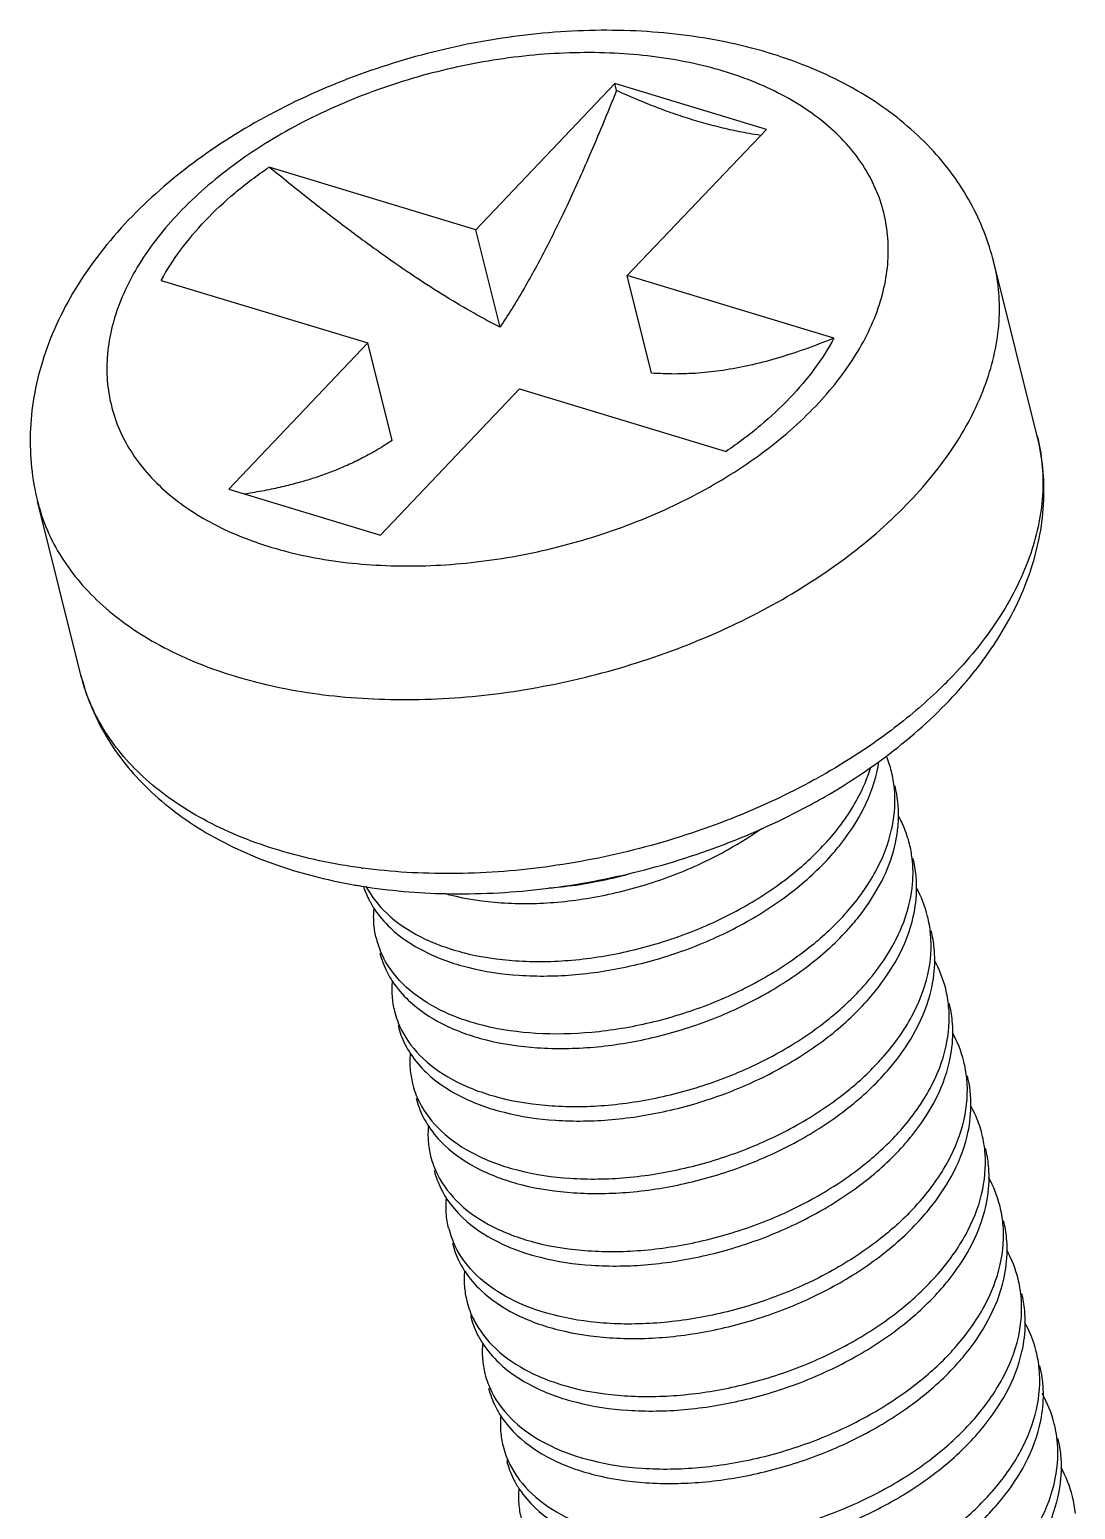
# Model space of a CAD drawing. Header units: millimetres. Extents: x 14343 to 15285, y -9166 to -7819.
# Drawn here: x 14385.44 to 14390.96, y -8346.54 to -8338.74 of the extents above; entities that cross this region are included whole.
import ezdxf

# ---------------------------------------------------------------- set-up
doc = ezdxf.new("R2010")
doc.units = ezdxf.units.MM

# ---------------------------------------------------------------- blocks, each defined once
blk = doc.blocks.new('u9')
at = {"color": 7, "linetype": 'Continuous'}
for p, q in [((-425.418, 153.7841), (-426.1519, 153.0136)), ((-424.6181, 153.5419), (-425.418, 153.7841)), ((-425.4088, 153.7473), (-425.418, 153.7841)), ((-425.352, 152.7714), (-424.6181, 153.5419)), ((-426.1519, 153.0136), (-427.2416, 153.3436)), ((-426.0234, 152.4994), (-426.1519, 153.0136)), ((-423.1892, 151.9243), (-423.4184, 152.8418)), ((-427.8105, 152.7463), (-426.7208, 152.4163)), ((-424.2622, 152.4414), (-425.352, 152.7714)), ((-425.2235, 152.2572), (-425.352, 152.7714)), ((-426.7208, 152.4163), (-427.4547, 151.6458)), ((-426.5923, 151.9022), (-426.7208, 152.4163)), ((-426.6547, 151.4036), (-425.9209, 152.1741)), ((-425.9209, 152.1741), (-424.8311, 151.8442)), ((-427.4547, 151.6458), (-426.6547, 151.4036)), ((-428.2341, 150.6639), (-428.4633, 151.5814))]:
    blk.add_line(p, q, dxfattribs=at)
for centre, radius, start, end in [((-425.4096, 152.3583), 2.4555, 313.90952, 316.38188), ((-425.3354, 152.132), 2.3219, 316.37627, 319.33204), ((-424.5715, 150.0038), 0.6315, 14.05188, 21.74139), ((-424.5646, 150.0054), 0.6244, 5.63102, 14.06602), ((-426.1211, 153.3155), 3.6522, 298.75285, 298.89691), ((-424.581, 149.9269), 0.6599, 354.96699, 358.82207), ((-424.4972, 149.6107), 0.6552, 24.254, 27.96536), ((-424.6816, 150.0134), 0.742, 347.31739, 348.90476), ((-425.3258, 150.7099), 1.3809, 317.29765, 318.89796), ((-425.2585, 150.5915), 1.3171, 318.89133, 321.1335), ((-424.4686, 149.6245), 0.6237, 6.80453, 13.95205), ((-424.5001, 149.6209), 0.6554, 354.94737, 6.79255), ((-424.45, 149.5466), 0.6244, 5.63102, 14.06602), ((-426.3351, 152.7674), 3.1476, 262.30464, 262.45605), ((-424.4549, 149.5465), 0.6294, 1.4313, 5.59546), ((-426.2857, 152.446), 2.9314, 259.95928, 260.26753), ((-426.2814, 152.4714), 2.9571, 260.26771, 260.77791), ((-424.3794, 149.2396), 0.6304, 14.04644, 28.98214), ((-424.4761, 149.5459), 0.6505, 359.67773, 1.44418), ((-425.2302, 150.3275), 1.3808, 317.29358, 318.89792), ((-425.1609, 150.2074), 1.3143, 318.89227, 321.08728), ((-424.3736, 149.2408), 0.6244, 5.63102, 14.06602), ((-426.2119, 149.3917), 0.4784, 194.08212, 206.94005), ((-424.2839, 148.8573), 0.6304, 14.04644, 28.98214), ((-425.1348, 149.9453), 1.3809, 317.29765, 318.89796), ((-425.0675, 149.8269), 1.3171, 318.89133, 321.1335), ((-424.2781, 148.8585), 0.6244, 5.63102, 14.06602), ((-426.117, 149.0091), 0.4778, 194.06439, 206.51171), ((-424.1884, 148.475), 0.6304, 14.04644, 28.98214), ((-425.0393, 149.563), 1.3809, 317.29765, 318.89796), ((-424.972, 149.4446), 1.3171, 318.89133, 321.1335), ((-424.1826, 148.4762), 0.6244, 5.63102, 14.06602), ((-426.0215, 148.6268), 0.4778, 194.06439, 206.51171), ((-424.1674, 148.3993), 0.6284, 359.22461, 14.01979), ((-424.9438, 149.1807), 1.3809, 317.29765, 318.89796), ((-424.8764, 149.0624), 1.3171, 318.89133, 321.1335), ((-424.0903, 148.0936), 0.6277, 4.11656, 14.02513), ((-425.9259, 148.2445), 0.4778, 194.06439, 206.51171), ((-423.9974, 147.7104), 0.6304, 14.04644, 28.98214), ((-424.8483, 148.7984), 1.3809, 317.29848, 318.89796), ((-424.7806, 148.6798), 1.3166, 318.89146, 321.12727), ((-423.9915, 147.7116), 0.6244, 5.63102, 14.06602), ((-425.8317, 147.8617), 0.4764, 194.05589, 205.96482), ((-423.9019, 147.3281), 0.6304, 14.04644, 28.98214), ((-424.7528, 148.4161), 1.3809, 317.29765, 318.89796), ((-423.896, 147.3293), 0.6244, 5.63102, 14.06602), ((-424.6854, 148.2978), 1.3171, 318.89133, 321.1335), ((-425.7349, 147.4799), 0.4778, 194.06439, 206.51171), ((-423.8064, 146.9458), 0.6304, 14.04644, 28.98214), ((-424.6573, 148.0338), 1.3809, 317.29765, 318.89796), ((-423.8005, 146.947), 0.6244, 5.63102, 14.06602), ((-424.5899, 147.9155), 1.3171, 318.89133, 321.1335), ((-425.6394, 147.0976), 0.4778, 194.06439, 206.51171), ((-423.7193, 146.5601), 0.6394, 14.15395, 29.67773), ((-424.5617, 147.6515), 1.3809, 317.29765, 318.89796), ((-424.4944, 147.5332), 1.3171, 318.89133, 321.1335), ((-423.6936, 146.5669), 0.6128, 6.90578, 14.13342), ((-425.5439, 146.7153), 0.4778, 194.06439, 206.51171), ((-423.6154, 146.1812), 0.6304, 14.04644, 28.98214), ((-424.4662, 147.2692), 1.3809, 317.29765, 318.89796), ((-424.3993, 147.1512), 1.3176, 318.89116, 321.14426), ((-423.6095, 146.1825), 0.6244, 5.63102, 14.06602)]:
    blk.add_arc(centre, radius, start, end, dxfattribs=at)
for points, start_tangent, end_tangent in [([(-423.4184, 152.8418), (-423.5416, 153.1554), (-423.7524, 153.4438), (-424.0487, 153.6909), (-424.4253, 153.8836), (-424.8632, 154.0091), (-425.3372, 154.0627), (-425.8275, 154.0466), (-426.3179, 153.9647), (-426.7936, 153.8209), (-427.24, 153.6195), (-427.6417, 153.3653), (-427.9827, 153.065)], (-0.242383, 0.970181), (-0.689698, -0.724097)), ([(-424.3565, 152.0852), (-424.1459, 152.3554), (-424.0162, 152.638), (-423.9751, 152.9184), (-424.0242, 153.1848), (-424.1614, 153.4253), (-424.3807, 153.6293), (-424.6725, 153.788), (-425.024, 153.8945), (-425.4198, 153.944), (-425.8426, 153.9343), (-426.2739, 153.866), (-426.6949, 153.742), (-427.0868, 153.5678), (-427.4331, 153.3507), (-427.7162, 153.1025)], (0.689698, 0.724097), (-0.689698, -0.724097)), ([(-425.4088, 153.7473), (-425.4835, 153.5647), (-425.5507, 153.406), (-425.6123, 153.2665), (-425.6698, 153.1414), (-425.7252, 153.0264), (-425.7802, 152.9172), (-425.8371, 152.8101), (-425.8969, 152.7036), (-425.9601, 152.598), (-426.0234, 152.4994)], (-0.373072, -0.927802), (-0.554313, -0.832309)), ([(-424.6475, 153.5106), (-424.71, 153.5208), (-424.8105, 153.5409), (-424.9104, 153.5652), (-425.0099, 153.5937), (-425.1091, 153.6261), (-425.2084, 153.6626), (-425.3082, 153.7029), (-425.4088, 153.7473)], (-0.988981, 0.148042), (-0.908941, 0.416926)), ([(-427.5788, 153.0609), (-427.4226, 153.2071), (-427.2416, 153.3436)], (0.689698, 0.724097), (0.827243, 0.561844)), ([(-426.0234, 152.4994), (-426.1607, 152.5729), (-426.3097, 152.6607), (-426.4706, 152.7638), (-426.6437, 152.8832), (-426.8296, 153.0194), (-427.0285, 153.1729), (-427.2416, 153.3436)], (-0.891988, 0.452059), (-0.775982, 0.630755)), ([(-427.7162, 153.1025), (-427.9268, 152.8323), (-428.0565, 152.5497), (-428.0976, 152.2693), (-428.0485, 152.0029), (-427.9113, 151.7624), (-427.692, 151.5584), (-427.4003, 151.3997), (-427.0488, 151.2932), (-426.6529, 151.2438), (-426.2301, 151.2534), (-425.7988, 151.3217), (-425.3778, 151.4458), (-424.986, 151.62), (-424.6397, 151.837), (-424.3565, 152.0852)], (-0.689698, -0.724097), (0.689698, 0.724097)), ([(-427.9827, 153.065), (-428.2649, 152.6993), (-428.4379, 152.3174), (-428.5015, 151.941), (-428.4633, 151.5814)], (-0.689698, -0.724097), (0.242383, -0.970181)), ([(-427.8105, 152.7463), (-427.7089, 152.9064), (-427.5788, 153.0609)], (0.471531, 0.881849), (0.689698, 0.724097)), ([(-423.8611, 151.5818), (-423.6125, 151.8969), (-423.4534, 152.224), (-423.3898, 152.5507), (-423.4184, 152.8418)], (0.689698, 0.724097), (-0.24184, 0.970316)), ([(-424.2622, 152.4414), (-424.418, 152.3823), (-424.5668, 152.3341), (-424.7095, 152.2973), (-424.8464, 152.2719), (-424.9777, 152.2573), (-425.1035, 152.2527), (-425.2235, 152.2572)], (-0.928017, -0.372538), (-0.99731, 0.073295)), ([(-424.2622, 152.4414), (-424.3638, 152.2813), (-424.4939, 152.1268)], (-0.471531, -0.881849), (-0.689698, -0.724097)), ([(-424.4939, 152.1268), (-424.6502, 151.9806), (-424.8311, 151.8442)], (-0.689698, -0.724097), (-0.827243, -0.561844)), ([(-426.5923, 151.9022), (-426.669, 151.8541), (-426.7484, 151.8103), (-426.8268, 151.7726), (-426.9036, 151.7403), (-426.9797, 151.7125), (-427.0576, 151.6879), (-427.1403, 151.6655), (-427.2306, 151.645), (-427.3313, 151.6262), (-427.3704, 151.6199)], (-0.832026, -0.554737), (-0.988202, -0.153159)), ([(-423.1892, 151.9243), (-423.1606, 151.6332), (-423.2241, 151.3065), (-423.3833, 150.9794), (-423.6319, 150.6643)], (0.24184, -0.970316), (-0.689698, -0.724097)), ([(-423.5742, 150.6189), (-423.3873, 150.873), (-423.2194, 151.2317), (-423.155, 151.5863), (-423.1892, 151.9243)], (0.651437, 0.758703), (-0.242383, 0.970181)), ([(-428.4633, 151.5814), (-428.4574, 151.5588), (-428.3262, 151.2702), (-428.1033, 151.0178), (-427.7973, 150.8113), (-427.42, 150.6586), (-426.9858, 150.5656), (-426.5115, 150.5359), (-426.0153, 150.5705), (-425.5162, 150.6682), (-425.0334, 150.8252), (-424.5854, 151.0355), (-424.1896, 151.291), (-423.8611, 151.5818)], (0.24184, -0.970316), (0.689698, 0.724097)), ([(-426.7566, 149.6481), (-427.1908, 149.7411), (-427.5681, 149.8938), (-427.8741, 150.1003), (-428.097, 150.3527), (-428.2282, 150.6413), (-428.2341, 150.6639)], (-0.990994, 0.133907), (-0.24184, 0.970316)), ([(-428.2341, 150.6639), (-428.1104, 150.3584), (-427.8962, 150.0813), (-427.5953, 149.8474), (-427.2172, 149.6694), (-426.7968, 149.5595)], (0.242383, -0.970181), (0.984683, -0.174352)), ([(-423.7066, 150.5892), (-423.9604, 150.3735), (-424.3562, 150.118)], (-0.720293, -0.69367), (-0.87549, -0.483236)), ([(-424.3087, 150.0243), (-423.992, 150.2325), (-423.6546, 150.5301)], (0.865939, 0.50015), (0.689698, 0.724097)), ([(-424.2852, 149.802), (-424.1368, 150.0137), (-424.0673, 150.1792)], (0.657342, 0.753592), (0.288989, 0.957333)), ([(-424.233, 149.7651), (-424.1177, 149.9373), (-424.0341, 150.1563), (-424.0245, 150.207)], (0.627353, 0.778735), (0.150511, 0.988608)), ([(-424.3643, 150.1136), (-424.8041, 149.9077), (-425.2869, 149.7507), (-425.786, 149.653), (-426.2823, 149.6184), (-426.7484, 149.647)], (-0.876703, -0.481033), (-0.991344, 0.131287)), ([(-423.9534, 149.8706), (-423.9432, 150.0667)], (0.192409, 0.981315), (-0.097781, 0.995208)), ([(-423.9212, 149.9133), (-423.9397, 150.0807)], (0.020552, 0.999789), (-0.241681, 0.970356)), ([(-426.7553, 149.5525), (-426.3073, 149.5125), (-425.8145, 149.5355), (-425.3201, 149.6234), (-424.8408, 149.7723), (-424.3927, 149.9774), (-424.3087, 150.0243)], (0.987073, -0.160268), (0.865939, 0.50015)), ([(-426.3057, 149.5108), (-426.2883, 149.5063), (-426.0178, 149.4645), (-425.7203, 149.4682), (-425.411, 149.5178), (-425.1055, 149.6115), (-424.8194, 149.7455), (-424.6409, 149.8582)], (0.966077, -0.258256), (0.814986, 0.579481)), ([(-424.1897, 149.4197), (-424.0413, 149.6314), (-423.9577, 149.8505)], (0.657342, 0.753592), (0.21952, 0.975608)), ([(-424.1382, 149.3818), (-424.0454, 149.5142), (-423.9621, 149.6913), (-423.9236, 149.869)], (0.627994, 0.778218), (0.087739, 0.996143)), ([(-423.8633, 149.7749), (-423.866, 149.7853), (-423.8998, 149.8799)], (-0.241681, 0.970356), (-0.410652, 0.911792)), ([(-426.7307, 149.5511), (-426.6194, 149.4072), (-426.4418, 149.285), (-426.2119, 149.2005), (-425.9414, 149.1587), (-425.6439, 149.1623), (-425.3346, 149.2119), (-425.0291, 149.3057), (-424.743, 149.4396), (-424.4908, 149.6076), (-424.311, 149.7733)], (0.46636, -0.884595), (0.678132, 0.73494)), ([(-426.6014, 149.3318), (-426.4227, 149.2085), (-426.1928, 149.124), (-425.9223, 149.0822), (-425.6248, 149.0859), (-425.3155, 149.1355), (-425.01, 149.2292), (-424.7239, 149.3632), (-424.4717, 149.5312), (-424.2661, 149.7256)], (0.726932, -0.686709), (0.657342, 0.753592)), ([(-425.7651, 149.5425), (-425.7394, 149.5446), (-425.4301, 149.5942), (-425.3544, 149.6132)], (0.997196, 0.074834), (0.965749, 0.259479)), ([(-426.7442, 149.5525), (-426.7164, 149.4839), (-426.6856, 149.4309)], (0.302893, -0.953024), (0.554178, -0.832398)), ([(-424.0942, 149.0374), (-423.969, 149.2084), (-423.8857, 149.3855), (-423.8472, 149.5632)], (0.657342, 0.753592), (0.087739, 0.996143)), ([(-424.042, 149.0005), (-423.9267, 149.1727), (-423.8431, 149.3918), (-423.8256, 149.5422)], (0.627353, 0.778735), (0.005573, 0.999984)), ([(-426.6759, 149.2753), (-426.6883, 149.3486), (-426.6879, 149.4358)], (-0.243274, 0.969958), (0.090921, 0.995858)), ([(-426.6856, 149.4309), (-426.6014, 149.3318)], (0.554178, -0.832398), (0.726932, -0.686709)), ([(-424.2155, 149.391), (-424.392, 149.2279), (-424.6432, 149.0598), (-424.9293, 148.9251), (-425.2311, 148.8315), (-425.5397, 148.7808), (-425.8346, 148.7757), (-426.1028, 148.8148), (-426.335, 148.897), (-426.5187, 149.0201), (-426.6384, 149.1749)], (-0.678183, -0.734893), (-0.453332, 0.891342)), ([(-426.5059, 148.9495), (-426.3272, 148.8262), (-426.0973, 148.7417), (-425.8267, 148.6999), (-425.5293, 148.7036), (-425.22, 148.7532), (-424.9145, 148.847), (-424.6284, 148.9809), (-424.3762, 149.1489), (-424.1706, 149.3433)], (0.726946, -0.686695), (0.657342, 0.753592)), ([(-423.9987, 148.6552), (-423.8503, 148.8668), (-423.7667, 149.0859), (-423.7522, 149.3021)], (0.657342, 0.753592), (-0.097781, 0.995208)), ([(-423.7301, 149.1599), (-423.7331, 149.2256), (-423.7488, 149.3161)], (0.005573, 0.999984), (-0.242786, 0.97008)), ([(-426.6568, 149.1988), (-426.6209, 149.1016), (-426.5903, 149.0488)], (0.243097, -0.970002), (0.553661, -0.832742)), ([(-423.9465, 148.6182), (-423.8312, 148.7904), (-423.7476, 149.0095), (-423.7301, 149.1599)], (0.627353, 0.778735), (0.005573, 0.999984)), ([(-426.5924, 149.0538), (-426.5932, 148.9716), (-426.5804, 148.893)], (-0.091453, -0.995809), (0.243097, -0.970002)), ([(-426.5903, 149.0488), (-426.5059, 148.9495)], (0.553661, -0.832742), (0.726946, -0.686695)), ([(-426.5445, 148.7958), (-426.4284, 148.6426), (-426.2508, 148.5204), (-426.0209, 148.4359), (-425.7503, 148.3941), (-425.4529, 148.3977), (-425.1436, 148.4473), (-424.8381, 148.5411), (-424.552, 148.675), (-424.2998, 148.8431), (-424.12, 149.0087)], (0.446739, -0.894664), (0.678132, 0.73494)), ([(-426.4104, 148.5672), (-426.2317, 148.4439), (-426.0018, 148.3594), (-425.7312, 148.3176), (-425.4338, 148.3213), (-425.1245, 148.3709), (-424.819, 148.4647), (-424.5329, 148.5986), (-424.2807, 148.7666), (-424.0751, 148.961)], (0.726946, -0.686695), (0.657342, 0.753592)), ([(-423.9032, 148.2729), (-423.7548, 148.4846), (-423.6712, 148.7036), (-423.6567, 148.9198)], (0.657342, 0.753592), (-0.097781, 0.995208)), ([(-423.6346, 148.7776), (-423.6376, 148.8433), (-423.6533, 148.9338)], (0.005573, 0.999984), (-0.242786, 0.97008)), ([(-426.5613, 148.8165), (-426.5254, 148.7194), (-426.4947, 148.6666)], (0.243097, -0.970002), (0.553661, -0.832742)), ([(-423.851, 148.2359), (-423.7357, 148.4081), (-423.652, 148.6272), (-423.6346, 148.7776)], (0.627353, 0.778735), (0.005573, 0.999984)), ([(-426.4969, 148.6715), (-426.4977, 148.5893), (-426.4849, 148.5107)], (-0.091453, -0.995809), (0.243097, -0.970002)), ([(-426.4947, 148.6666), (-426.4104, 148.5672)], (0.553661, -0.832742), (0.726946, -0.686695)), ([(-426.449, 148.4135), (-426.3329, 148.2603), (-426.1553, 148.1381), (-425.9254, 148.0536), (-425.6548, 148.0118), (-425.3574, 148.0154), (-425.0481, 148.0651), (-424.7426, 148.1588), (-424.4565, 148.2927), (-424.2043, 148.4608), (-424.0245, 148.6264)], (0.446739, -0.894664), (0.678132, 0.73494)), ([(-426.3149, 148.1849), (-426.1362, 148.0616), (-425.9063, 147.9771), (-425.6357, 147.9353), (-425.3382, 147.939), (-425.0289, 147.9886), (-424.7235, 148.0824), (-424.4374, 148.2163), (-424.1852, 148.3843), (-423.9796, 148.5787)], (0.726946, -0.686695), (0.657342, 0.753592)), ([(-423.8077, 147.8906), (-423.6593, 148.1023), (-423.5756, 148.3213), (-423.5611, 148.5375)], (0.657342, 0.753592), (-0.097781, 0.995208)), ([(-426.4658, 148.4342), (-426.4299, 148.3371), (-426.3992, 148.2843)], (0.243097, -0.970002), (0.553661, -0.832742)), ([(-423.7556, 147.8535), (-423.6432, 148.0201), (-423.5592, 148.2334), (-423.5391, 148.3908)], (0.62744, 0.778665), (0.01243, 0.999923)), ([(-423.4813, 148.2457), (-423.5121, 148.338), (-423.5393, 148.3942)], (-0.242239, 0.970217), (-0.477912, 0.878408)), ([(-426.4014, 148.2892), (-426.4022, 148.207), (-426.3894, 148.1284)], (-0.091453, -0.995809), (0.243097, -0.970002)), ([(-426.3992, 148.2843), (-426.3149, 148.1849)], (0.553661, -0.832742), (0.726946, -0.686695)), ([(-426.3535, 148.0312), (-426.2373, 147.878), (-426.0598, 147.7558), (-425.8299, 147.6713), (-425.5593, 147.6295), (-425.2618, 147.6331), (-424.9525, 147.6828), (-424.6471, 147.7765), (-424.361, 147.9104), (-424.1088, 148.0785), (-423.9289, 148.2441)], (0.446739, -0.894664), (0.678132, 0.73494)), ([(-426.2193, 147.8026), (-426.0407, 147.6793), (-425.8108, 147.5948), (-425.5402, 147.553), (-425.2427, 147.5567), (-424.9334, 147.6063), (-424.628, 147.7001), (-424.3419, 147.834), (-424.0897, 148.002), (-423.8841, 148.1964)], (0.727019, -0.686617), (0.657342, 0.753592)), ([(-423.7122, 147.5083), (-423.5668, 147.7143), (-423.4828, 147.9276), (-423.4642, 148.1386)], (0.657342, 0.753592), (-0.071552, 0.997437)), ([(-423.4435, 148.013), (-423.4465, 148.0787), (-423.4622, 148.1692)], (0.005573, 0.999984), (-0.242786, 0.97008)), ([(-426.3703, 148.0519), (-426.3344, 147.9548), (-426.3038, 147.902)], (0.243097, -0.970002), (0.553542, -0.832821)), ([(-423.6599, 147.4713), (-423.5447, 147.6435), (-423.461, 147.8626), (-423.4435, 148.013)], (0.627353, 0.778735), (0.005573, 0.999984)), ([(-426.2939, 147.746), (-426.3069, 147.8273), (-426.3059, 147.9069)], (-0.243024, 0.97002), (0.091594, 0.995796)), ([(-426.3038, 147.902), (-426.2193, 147.8026)], (0.553542, -0.832821), (0.727019, -0.686617)), ([(-423.8334, 147.8619), (-424.0139, 147.6956), (-424.2713, 147.5249), (-424.5604, 147.3909), (-424.8632, 147.299), (-425.1771, 147.2499), (-425.4796, 147.2483), (-425.7479, 147.2925), (-425.9724, 147.3777), (-426.146, 147.4997), (-426.26, 147.6531)], (-0.678121, -0.73495), (-0.438204, 0.898875)), ([(-426.1238, 147.4203), (-425.9452, 147.297), (-425.7153, 147.2126), (-425.4447, 147.1707), (-425.1472, 147.1744), (-424.8379, 147.224), (-424.5325, 147.3178), (-424.2464, 147.4517), (-423.9941, 147.6197), (-423.7886, 147.8141)], (0.726946, -0.686695), (0.657342, 0.753592)), ([(-423.6167, 147.126), (-423.4683, 147.3377), (-423.3846, 147.5567), (-423.3701, 147.7729)], (0.657342, 0.753592), (-0.097781, 0.995208)), ([(-423.348, 147.6307), (-423.351, 147.6964), (-423.3667, 147.7869)], (0.005573, 0.999984), (-0.242786, 0.97008)), ([(-426.2748, 147.6696), (-426.2389, 147.5725), (-426.2082, 147.5197)], (0.243097, -0.970002), (0.553661, -0.832742)), ([(-423.5644, 147.089), (-423.4492, 147.2612), (-423.3655, 147.4803), (-423.348, 147.6307)], (0.627353, 0.778735), (0.005573, 0.999984)), ([(-426.2104, 147.5246), (-426.2112, 147.4424), (-426.1984, 147.3638)], (-0.091453, -0.995809), (0.243097, -0.970002)), ([(-426.2082, 147.5197), (-426.1238, 147.4203)], (0.553661, -0.832742), (0.726946, -0.686695)), ([(-426.1625, 147.2666), (-426.0463, 147.1134), (-425.8688, 146.9912), (-425.6389, 146.9067), (-425.3683, 146.8649), (-425.0708, 146.8686), (-424.7615, 146.9182), (-424.4561, 147.0119), (-424.17, 147.1459), (-423.9177, 147.3139), (-423.7379, 147.4796)], (0.446739, -0.894664), (0.678132, 0.73494)), ([(-426.0283, 147.038), (-425.8497, 146.9147), (-425.6198, 146.8303), (-425.3492, 146.7884), (-425.0517, 146.7921), (-424.7424, 146.8417), (-424.437, 146.9355), (-424.1509, 147.0694), (-423.8986, 147.2374), (-423.6931, 147.4318)], (0.726946, -0.686695), (0.657342, 0.753592)), ([(-423.2525, 147.2484), (-423.2555, 147.3141), (-423.2712, 147.4046)], (0.005573, 0.999984), (-0.242786, 0.97008)), ([(-423.5212, 146.7437), (-423.3727, 146.9554), (-423.2891, 147.1745), (-423.2746, 147.3906)], (0.657342, 0.753592), (-0.097781, 0.995208)), ([(-426.1793, 147.2873), (-426.1434, 147.1902), (-426.1127, 147.1374)], (0.243097, -0.970002), (0.553661, -0.832742)), ([(-423.4689, 146.7067), (-423.3536, 146.8789), (-423.27, 147.098), (-423.2525, 147.2484)], (0.627353, 0.778735), (0.005573, 0.999984)), ([(-426.1149, 147.1423), (-426.1157, 147.0601), (-426.1029, 146.9815)], (-0.091453, -0.995809), (0.243097, -0.970002)), ([(-426.1127, 147.1374), (-426.0283, 147.038)], (0.553661, -0.832742), (0.726946, -0.686695)), ([(-426.0669, 146.8843), (-425.9508, 146.7312), (-425.7733, 146.6089), (-425.5433, 146.5244), (-425.2728, 146.4826), (-424.9753, 146.4863), (-424.666, 146.5359), (-424.3606, 146.6296), (-424.0745, 146.7636), (-423.8222, 146.9316), (-423.6424, 147.0973)], (0.446739, -0.894664), (0.678132, 0.73494)), ([(-425.9328, 146.6557), (-425.7542, 146.5324), (-425.5242, 146.448), (-425.2537, 146.4062), (-424.9562, 146.4098), (-424.6469, 146.4594), (-424.3415, 146.5532), (-424.0554, 146.6871), (-423.8031, 146.8551), (-423.5976, 147.0495)], (0.726946, -0.686695), (0.657342, 0.753592)), ([(-423.1571, 146.8756), (-423.1633, 146.9593), (-423.1757, 147.0223)], (-0.008763, 0.999962), (-0.243604, 0.969875)), ([(-423.4256, 146.3614), (-423.2772, 146.5731), (-423.1936, 146.7922), (-423.1791, 147.0083)], (0.657342, 0.753592), (-0.097781, 0.995208)), ([(-426.0838, 146.905), (-426.0478, 146.8079), (-426.0172, 146.7551)], (0.243097, -0.970002), (0.553661, -0.832742)), ([(-423.3733, 146.3246), (-423.2531, 146.5061), (-423.1705, 146.7348), (-423.1571, 146.8756)], (0.627204, 0.778855), (-0.008763, 0.999962)), ([(-426.0194, 146.76), (-426.0202, 146.6778), (-426.0074, 146.5992)], (-0.091453, -0.995809), (0.243097, -0.970002)), ([(-426.0172, 146.7551), (-425.9328, 146.6557)], (0.553661, -0.832742), (0.726946, -0.686695)), ([(-425.9714, 146.502), (-425.8553, 146.3489), (-425.6777, 146.2266), (-425.4478, 146.1421), (-425.1773, 146.1003), (-424.8798, 146.104), (-424.5705, 146.1536), (-424.2651, 146.2474), (-423.979, 146.3813), (-423.7267, 146.5493), (-423.5469, 146.715)], (0.446739, -0.894664), (0.678132, 0.73494)), ([(-425.8373, 146.2734), (-425.6586, 146.1502), (-425.4287, 146.0657), (-425.1582, 146.0239), (-424.8607, 146.0275), (-424.5514, 146.0771), (-424.246, 146.1709), (-423.9599, 146.3048), (-423.7076, 146.4728), (-423.502, 146.6672)], (0.726946, -0.686695), (0.657342, 0.753592)), ([(-423.3301, 145.9791), (-423.1767, 146.2002), (-423.0941, 146.4289), (-423.0852, 146.6406)], (0.657342, 0.753592), (-0.12022, 0.992747)), ([(-423.0615, 146.4839), (-423.0645, 146.5496), (-423.0802, 146.64)], (0.005573, 0.999984), (-0.242786, 0.97008)), ([(-425.9883, 146.5228), (-425.9523, 146.4256), (-425.9217, 146.3728)], (0.243097, -0.970002), (0.553661, -0.832742)), ([(-423.2779, 145.9421), (-423.1626, 146.1143), (-423.079, 146.3334), (-423.0615, 146.4839)], (0.627353, 0.778735), (0.005573, 0.999984)), ([(-425.9239, 146.3777), (-425.9246, 146.2955), (-425.9118, 146.2169)], (-0.091453, -0.995809), (0.243097, -0.970002)), ([(-425.9217, 146.3728), (-425.8373, 146.2734)], (0.553661, -0.832742), (0.726946, -0.686695)), ([(-425.8759, 146.1198), (-425.7598, 145.9666), (-425.5822, 145.8443), (-425.3523, 145.7598), (-425.0818, 145.718), (-424.7843, 145.7217), (-424.475, 145.7713), (-424.1695, 145.8651), (-423.8834, 145.999), (-423.6312, 146.167), (-423.4514, 146.3327)], (0.446739, -0.894664), (0.678132, 0.73494)), ([(-425.7418, 145.8911), (-425.5631, 145.7679), (-425.3332, 145.6834), (-425.0627, 145.6416), (-424.7652, 145.6452), (-424.4559, 145.6948), (-424.1504, 145.7886), (-423.8643, 145.9225), (-423.6121, 146.0905), (-423.4065, 146.2849)], (0.726946, -0.686695), (0.657342, 0.753592))]:
    blk.add_spline(points, degree=3, dxfattribs=dict(at, start_tangent=start_tangent, end_tangent=end_tangent))

msp = doc.modelspace()

# ---------------------------------------------------------------- block references
msp.add_blockref('u9', (14813.9482, -8492.8101))

doc.saveas('drawing.dxf')
